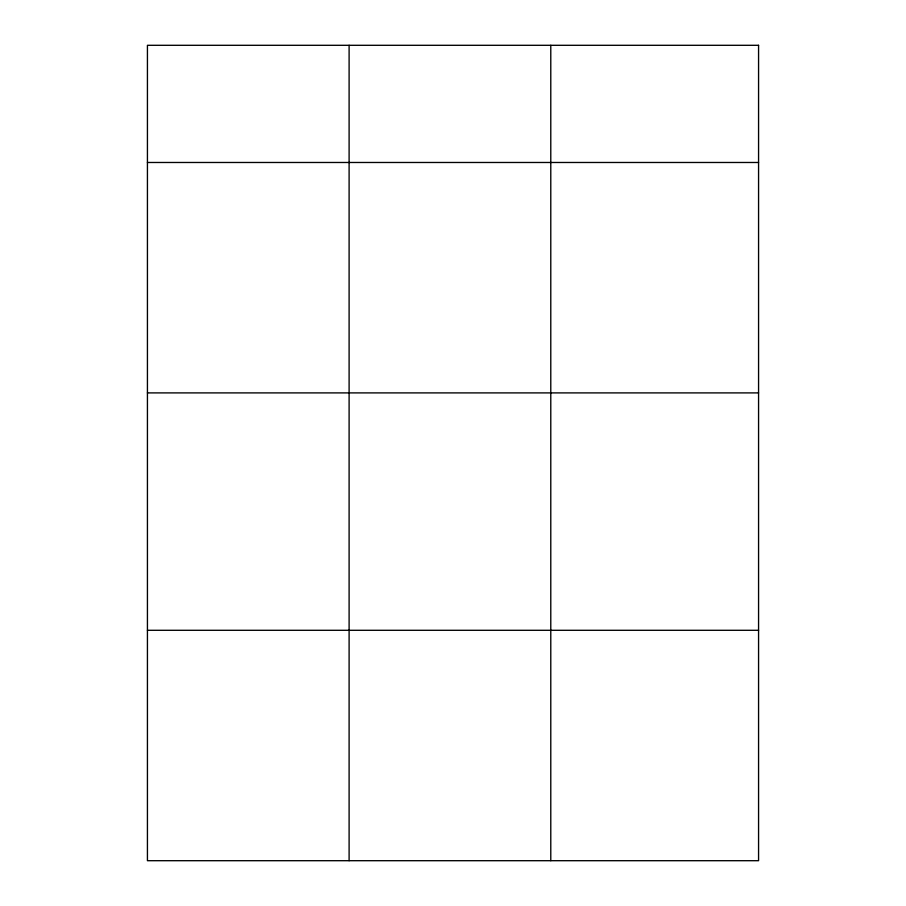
<?xml version="1.0" encoding="UTF-8"?>
<svg xmlns="http://www.w3.org/2000/svg" width="906" height="906" viewBox="0 0 906 906"><rect width="100%" height="100%" fill="white"/><g stroke="black" fill="none" stroke-linecap="round" stroke-linejoin="round"><path stroke-width="1.36" d="M147.429 162.48L758.571 162.48M147.429 392.898L758.571 392.898M147.429 630.293L758.571 630.293M550.78 45.3L550.78 860.7M349.104 45.3L349.104 860.7M758.571 45.3L147.429 45.3L147.429 860.7L758.571 860.7L758.571 45.3"/></g></svg>
